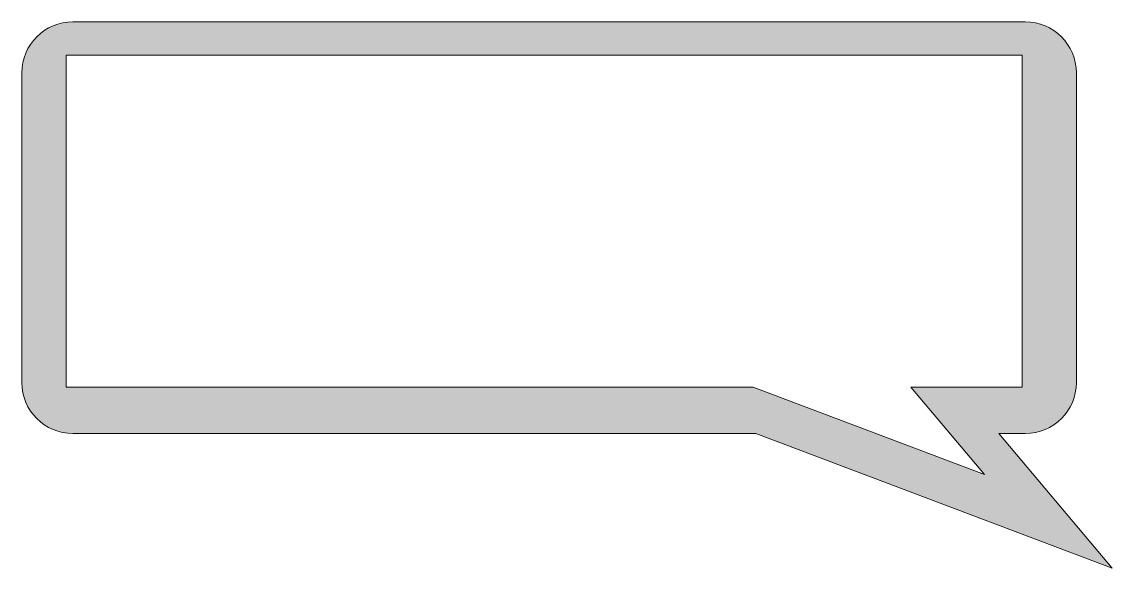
# Model space of a CAD drawing. Header units: inches. Extents: x 0 to 102, y 0 to 51.
import ezdxf

# ---------------------------------------------------------------- set-up
doc = ezdxf.new("R2010")
doc.units = ezdxf.units.IN
doc.header["$MEASUREMENT"] = 0
doc.layers.add('Layer 1', color=7, linetype='Continuous')

msp = doc.modelspace()

# ---------------------------------------------------------------- hatches: boundary and pattern name
at = {"layer": 'Layer 1', "true_color": 0xffffff}
h = msp.add_hatch(color=7, dxfattribs=at)
h.dxf.hatch_style = 2
edge = h.paths.add_edge_path()
edge.add_spline(control_points=[(91.04, 12.55), (91.04, 12.55), (93.5, 12.55), (93.5, 12.55), (96.13, 12.55), (98.26, 14.68), (98.26, 17.31), (98.26, 17.31), (98.26, 46.16), (98.26, 46.16), (98.26, 48.79), (96.13, 50.92), (93.5, 50.92), (93.5, 50.92), (4.76, 50.92), (4.76, 50.92), (2.13, 50.92), (0, 48.79), (0, 46.16), (0, 46.16), (0, 17.31), (0, 17.31), (0, 14.68), (2.13, 12.55), (4.76, 12.55), (4.76, 12.55), (68.41, 12.55), (68.41, 12.55), (68.41, 12.55), (101.6, 0), (101.6, 0), (101.6, 0), (91.04, 12.55), (91.04, 12.55)], knot_values=[0, 0, 0, 0, 1, 1, 1, 2, 2, 2, 3, 3, 3, 4, 4, 4, 5, 5, 5, 6, 6, 6, 7, 7, 7, 8, 8, 8, 9, 9, 9, 10, 10, 10, 11, 11, 11, 11], degree=3, periodic=1)
h.paths.add_polyline_path([(68.16, 16.86), (4.13, 16.86), (4.13, 47.81), (93.21, 47.81), (93.21, 16.86), (82.84, 16.86), (89.69, 8.72)])

# ---------------------------------------------------------------- linework, layer by layer
at = {"layer": 'Layer 1', "lineweight": 0}
msp.add_lwpolyline([(68.16, 16.86), (4.13, 16.86), (4.13, 47.81), (93.21, 47.81), (93.21, 16.86), (82.84, 16.86), (89.69, 8.72), (68.16, 16.86)], dxfattribs=at)
msp.add_open_spline([(91.04, 12.55), (91.04, 12.55), (93.5, 12.55), (93.5, 12.55), (96.13, 12.55), (98.26, 14.68), (98.26, 17.31), (98.26, 17.31), (98.26, 46.16), (98.26, 46.16), (98.26, 48.79), (96.13, 50.92), (93.5, 50.92), (93.5, 50.92), (4.76, 50.92), (4.76, 50.92), (2.13, 50.92), (0, 48.79), (0, 46.16), (0, 46.16), (0, 17.31), (0, 17.31), (0, 14.68), (2.13, 12.55), (4.76, 12.55), (4.76, 12.55), (68.41, 12.55), (68.41, 12.55), (68.41, 12.55), (101.6, 0), (101.6, 0), (101.6, 0), (91.04, 12.55), (91.04, 12.55)], degree=3, knots=[0, 0, 0, 0, 1, 1, 1, 2, 2, 2, 3, 3, 3, 4, 4, 4, 5, 5, 5, 6, 6, 6, 7, 7, 7, 8, 8, 8, 9, 9, 9, 10, 10, 10, 11, 11, 11, 11], dxfattribs=at)

doc.saveas('drawing.dxf')
